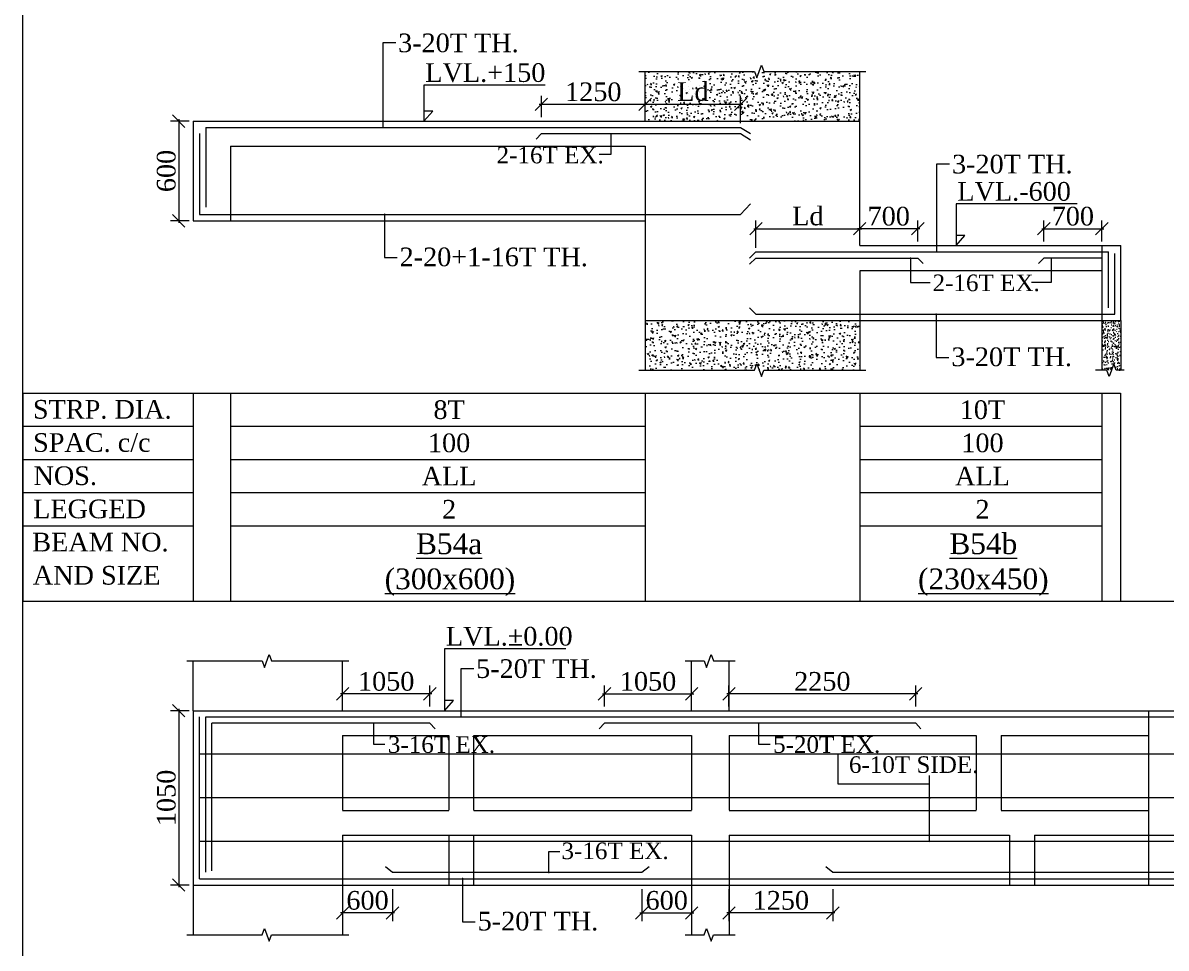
# Model space of a CAD drawing. Header units: millimetres. Extents: x 9781889 to 10654170, y -7832723 to -7608561.
# Drawn here: x 10144128 to 10157903, y -7791749 to -7780598 of the extents above; entities that cross this region are included whole.
import ezdxf
from ezdxf.enums import TextEntityAlignment as Align

# ---------------------------------------------------------------- set-up
doc = ezdxf.new("R2010")
doc.units = ezdxf.units.MM
doc.header["$LTSCALE"] = 10
doc.header["$PDMODE"] = 3
doc.linetypes.add('HIDDEN', pattern=[0.375, 0.25, -0.125])
for name, color, linetype, lineweight in [('LVL', 3, 'Continuous', 0), ('S-CUT OUT LINE', 9, 'Continuous', 0), ('S-DIM L.S.', 7, 'Continuous', 0), ('S-HATCH', 8, 'Continuous', 0), ('S-L.S.SECTION', 5, 'Continuous', 0), ('S-L.S.SLAB LINE', 252, 'HIDDEN', 0), ('S-L.S.STEEL', 1, 'Continuous', 9), ('S-L.S.STEEL 1', 6, 'Continuous', 0), ('S-SECTION MARK', 7, 'Continuous', 0), ('S-SHEET', 251, 'Continuous', 0), ('S-TEXT', 7, 'Continuous', 0), ('S-TEXT L.S. BEAM NO.', 30, 'Continuous', 0), ('S-TEXT. L.S.', 7, 'Continuous', 0)]:
    doc.layers.add(name, color=color, linetype=linetype, lineweight=lineweight)
doc.styles.add('135', font='arial.ttf', dxfattribs={"width": 0.8, "height": 135})
doc.styles.get("Standard").update_dxf_attribs({"font": 'arial.ttf'})
doc.styles.add('TEXT', font='times.ttf')
doc.dimstyles.new('75', dxfattribs={"dimtxt": 135, "dimasz": 90, "dimexe": 0.1, "dimexo": 0.03, "dimgap": 0.09, "dimtad": 1, "dimdec": 0, "dimzin": 0, "dimdsep": 46, "dimtxsty": '135', "dimblk": 'ARCHTICK', "dimcen": 0.09, "dimclrd": 256, "dimclre": 256, "dimclrt": 256, "dimadec": 0, "dimazin": 0, "dimtfac": 1, "dimtdec": 0, "dimtofl": 0, "dimtmove": 1, "dimatfit": 3, "dimldrblk": 'DOTSMALL', "dimfxl": 1, "dimtolj": 1, "dimtzin": 0, "dimlwd": -1, "dimlwe": -1, "dimarcsym": 0})
doc.dimstyles.new('SETU_1', dxfattribs={"dimtxt": 200, "dimasz": 150, "dimexe": 100, "dimexo": 50, "dimgap": 35, "dimtad": 1, "dimdec": 0, "dimzin": 0, "dimdsep": 46, "dimtxsty": 'Standard', "dimblk": 'OBLIQUE', "dimcen": 150, "dimdle": 25, "dimclrd": 256, "dimclre": 7, "dimclrt": 256, "dimadec": 0, "dimazin": 0, "dimtfac": 1, "dimtdec": 0, "dimtofl": 0, "dimtmove": 1, "dimatfit": 3, "dimfxl": 1, "dimtolj": 1, "dimtzin": 0, "dimlwd": -1, "dimlwe": 5, "dimarcsym": 1})

# ---------------------------------------------------------------- blocks, each defined once
blk = doc.blocks.new('_ArchTick')
at = {"color": 0, "linetype": 'ByBlock', "const_width": 0.15}
blk.add_lwpolyline([(-0.5, -0.5), (0.5, 0.5)], dxfattribs=at)
blk = doc.blocks.new('_Oblique')
at = {"color": 0, "linetype": 'ByBlock', "lineweight": -2}
blk.add_line((-0.5, -0.5), (0.5, 0.5), dxfattribs=at)
blk = doc.blocks.new('*D557')
at = {"layer": 'Defpoints', "color": 0, "transparency": 16777216}
for p in [(10154211, -7783079), (10154211, -7783283, 0), (10154911, -7783283, 0)]:
    blk.add_point(p, dxfattribs=at)
at = {"layer": 'S-DIM L.S.', "color": 7, "lineweight": 5, "transparency": 16777216}
for p, q in [((10154211, -7783233), (10154211, -7782979)), ((10154911, -7783233), (10154911, -7782979))]:
    blk.add_line(p, q, dxfattribs=at)
at = {"layer": 'S-DIM L.S.', "transparency": 16777216}
blk.add_line((10154936, -7783079), (10154186, -7783079), dxfattribs=at)
at = {"layer": 'S-DIM L.S.', "transparency": 16777216, "xscale": 150, "yscale": 150, "zscale": 150, "rotation": 180}
blk.add_blockref('_Oblique', (10154211, -7783079), dxfattribs=at)
at = {"layer": 'S-DIM L.S.', "transparency": 16777216, "xscale": 150, "yscale": 150, "zscale": 150}
blk.add_blockref('_Oblique', (10154911, -7783079), dxfattribs=at)
at = {"layer": 'S-DIM L.S.', "transparency": 16777216, "insert": (10154561, -7782929), "char_height": 225, "attachment_point": 5, "style": 'TEXT'}
blk.add_mtext('\\A1;700', dxfattribs=at)
blk = doc.blocks.new('*D558')
at = {"layer": 'Defpoints', "color": 0, "transparency": 16777216}
for p in [(10151626, -7781579), (10150376, -7781783, 0), (10151626, -7781783, 0)]:
    blk.add_point(p, dxfattribs=at)
at = {"layer": 'S-DIM L.S.', "transparency": 16777216}
blk.add_line((10150351, -7781579), (10151651, -7781579), dxfattribs=at)
at = {"layer": 'S-DIM L.S.', "color": 7, "lineweight": 5, "transparency": 16777216}
for p, q in [((10150376, -7781733), (10150376, -7781479)), ((10151626, -7781733), (10151626, -7781479))]:
    blk.add_line(p, q, dxfattribs=at)
at = {"layer": 'S-DIM L.S.', "transparency": 16777216, "xscale": 150, "yscale": 150, "zscale": 150, "rotation": 180}
blk.add_blockref('_Oblique', (10150376, -7781579), dxfattribs=at)
at = {"layer": 'S-DIM L.S.', "transparency": 16777216, "xscale": 150, "yscale": 150, "zscale": 150}
blk.add_blockref('_Oblique', (10151626, -7781579), dxfattribs=at)
at = {"layer": 'S-DIM L.S.', "transparency": 16777216, "insert": (10151001, -7781430), "char_height": 225, "attachment_point": 5, "style": 'TEXT'}
blk.add_mtext('\\A1;1250', dxfattribs=at)
blk = doc.blocks.new('*D559')
at = {"layer": 'Defpoints', "color": 0, "transparency": 16777216}
for p in [(10146181, -7781783), (10146006, -7782983), (10146181, -7782983)]:
    blk.add_point(p, dxfattribs=at)
at = {"layer": 'S-DIM L.S.', "color": 7, "lineweight": 5, "transparency": 16777216}
for p, q in [((10146131, -7781783), (10145906, -7781783)), ((10146131, -7782983), (10145906, -7782983))]:
    blk.add_line(p, q, dxfattribs=at)
at = {"layer": 'S-DIM L.S.', "transparency": 16777216}
blk.add_line((10146006, -7781758), (10146006, -7783008), dxfattribs=at)
at = {"layer": 'S-DIM L.S.', "transparency": 16777216, "xscale": 150, "yscale": 150, "zscale": 150}
for p, rotation in [((10146006, -7781783), 90), ((10146006, -7782983), 270)]:
    blk.add_blockref('_Oblique', p, dxfattribs=dict(at, rotation=rotation))
at = {"layer": 'S-DIM L.S.', "transparency": 16777216, "insert": (10145857, -7782383), "char_height": 225, "attachment_point": 5, "rotation": 90, "style": 'TEXT'}
blk.add_mtext('\\A1;600', dxfattribs=at)
blk = doc.blocks.new('*D577')
at = {"layer": 'Defpoints', "color": 0, "transparency": 16777216}
for p in [(10146181, -7788888), (10146006, -7790988), (10146181, -7790988)]:
    blk.add_point(p, dxfattribs=at)
at = {"layer": 'S-DIM L.S.', "color": 7, "lineweight": 5, "transparency": 16777216}
for p, q in [((10146131, -7788888), (10145906, -7788888)), ((10146131, -7790988), (10145906, -7790988))]:
    blk.add_line(p, q, dxfattribs=at)
at = {"layer": 'S-DIM L.S.', "transparency": 16777216}
blk.add_line((10146006, -7788863), (10146006, -7791013), dxfattribs=at)
at = {"layer": 'S-DIM L.S.', "transparency": 16777216, "xscale": 150, "yscale": 150, "zscale": 150}
for p, rotation in [((10146006, -7788888), 90), ((10146006, -7790988), 270)]:
    blk.add_blockref('_Oblique', p, dxfattribs=dict(at, rotation=rotation))
at = {"layer": 'S-DIM L.S.', "transparency": 16777216, "insert": (10145857, -7789938), "char_height": 225, "attachment_point": 5, "rotation": 90, "style": 'TEXT'}
blk.add_mtext('\\A1;1050', dxfattribs=at)
blk = doc.blocks.new('*D569')
at = {"layer": 'Defpoints', "color": 0, "transparency": 16777216}
for p in [(10147981, -7788684), (10147981, -7788888, 0), (10149031, -7788888, 0)]:
    blk.add_point(p, dxfattribs=at)
at = {"layer": 'S-DIM L.S.', "color": 7, "lineweight": 5, "transparency": 16777216}
for p, q in [((10147981, -7788838), (10147981, -7788584)), ((10149031, -7788838), (10149031, -7788584))]:
    blk.add_line(p, q, dxfattribs=at)
at = {"layer": 'S-DIM L.S.', "transparency": 16777216}
blk.add_line((10149056, -7788684), (10147956, -7788684), dxfattribs=at)
at = {"layer": 'S-DIM L.S.', "transparency": 16777216, "xscale": 150, "yscale": 150, "zscale": 150, "rotation": 180}
blk.add_blockref('_Oblique', (10147981, -7788684), dxfattribs=at)
at = {"layer": 'S-DIM L.S.', "transparency": 16777216, "xscale": 150, "yscale": 150, "zscale": 150}
blk.add_blockref('_Oblique', (10149031, -7788684), dxfattribs=at)
at = {"layer": 'S-DIM L.S.', "transparency": 16777216, "insert": (10148506, -7788535), "char_height": 225, "attachment_point": 5, "style": 'TEXT'}
blk.add_mtext('\\A1;1050', dxfattribs=at)
blk = doc.blocks.new('*D570')
at = {"layer": 'Defpoints', "color": 0, "transparency": 16777216}
for p in [(10151586, -7790988, 0), (10152186, -7790988, 0), (10152186, -7791324)]:
    blk.add_point(p, dxfattribs=at)
at = {"layer": 'S-DIM L.S.', "color": 7, "lineweight": 5, "transparency": 16777216}
for p, q in [((10151586, -7791038), (10151586, -7791424)), ((10152186, -7791038), (10152186, -7791424))]:
    blk.add_line(p, q, dxfattribs=at)
at = {"layer": 'S-DIM L.S.', "transparency": 16777216}
blk.add_line((10151561, -7791324), (10152211, -7791324), dxfattribs=at)
at = {"layer": 'S-DIM L.S.', "transparency": 16777216, "xscale": 150, "yscale": 150, "zscale": 150, "rotation": 180}
blk.add_blockref('_Oblique', (10151586, -7791324), dxfattribs=at)
at = {"layer": 'S-DIM L.S.', "transparency": 16777216, "xscale": 150, "yscale": 150, "zscale": 150}
blk.add_blockref('_Oblique', (10152186, -7791324), dxfattribs=at)
at = {"layer": 'S-DIM L.S.', "transparency": 16777216, "insert": (10151886, -7791174), "char_height": 225, "attachment_point": 5, "style": 'TEXT'}
blk.add_mtext('\\A1;600', dxfattribs=at)
blk = doc.blocks.new('*D571')
at = {"layer": 'Defpoints', "color": 0, "transparency": 16777216}
for p in [(10147981, -7790988, 0), (10148582, -7790988, 0), (10147981, -7791324)]:
    blk.add_point(p, dxfattribs=at)
at = {"layer": 'S-DIM L.S.', "color": 7, "lineweight": 5, "transparency": 16777216}
for p, q in [((10147981, -7791038), (10147981, -7791424)), ((10148582, -7791038), (10148582, -7791424))]:
    blk.add_line(p, q, dxfattribs=at)
at = {"layer": 'S-DIM L.S.', "transparency": 16777216}
blk.add_line((10148607, -7791324), (10147956, -7791324), dxfattribs=at)
at = {"layer": 'S-DIM L.S.', "transparency": 16777216, "xscale": 150, "yscale": 150, "zscale": 150, "rotation": 180}
blk.add_blockref('_Oblique', (10147981, -7791324), dxfattribs=at)
at = {"layer": 'S-DIM L.S.', "transparency": 16777216, "xscale": 150, "yscale": 150, "zscale": 150}
blk.add_blockref('_Oblique', (10148582, -7791324), dxfattribs=at)
at = {"layer": 'S-DIM L.S.', "transparency": 16777216, "insert": (10148281, -7791174), "char_height": 225, "attachment_point": 5, "style": 'TEXT'}
blk.add_mtext('\\A1;600', dxfattribs=at)
blk = doc.blocks.new('*D572')
at = {"layer": 'Defpoints', "color": 0, "transparency": 16777216}
for p in [(10152186, -7788684), (10151136, -7788888, 0), (10152186, -7788888, 0)]:
    blk.add_point(p, dxfattribs=at)
at = {"layer": 'S-DIM L.S.', "color": 7, "lineweight": 5, "transparency": 16777216}
for p, q in [((10151136, -7788838), (10151136, -7788584)), ((10152186, -7788838), (10152186, -7788584))]:
    blk.add_line(p, q, dxfattribs=at)
at = {"layer": 'S-DIM L.S.', "transparency": 16777216}
blk.add_line((10151111, -7788684), (10152211, -7788684), dxfattribs=at)
at = {"layer": 'S-DIM L.S.', "transparency": 16777216, "xscale": 150, "yscale": 150, "zscale": 150, "rotation": 180}
blk.add_blockref('_Oblique', (10151136, -7788684), dxfattribs=at)
at = {"layer": 'S-DIM L.S.', "transparency": 16777216, "xscale": 150, "yscale": 150, "zscale": 150}
blk.add_blockref('_Oblique', (10152186, -7788684), dxfattribs=at)
at = {"layer": 'S-DIM L.S.', "transparency": 16777216, "insert": (10151661, -7788535), "char_height": 225, "attachment_point": 5, "style": 'TEXT'}
blk.add_mtext('\\A1;1050', dxfattribs=at)
blk = doc.blocks.new('*D573')
at = {"layer": 'Defpoints', "color": 0, "transparency": 16777216}
for p in [(10152636, -7788684), (10152636, -7788888, 0), (10154886, -7788888, 0)]:
    blk.add_point(p, dxfattribs=at)
at = {"layer": 'S-DIM L.S.', "color": 7, "lineweight": 5, "transparency": 16777216}
for p, q in [((10152636, -7788838), (10152636, -7788584)), ((10154886, -7788838), (10154886, -7788584))]:
    blk.add_line(p, q, dxfattribs=at)
at = {"layer": 'S-DIM L.S.', "transparency": 16777216}
blk.add_line((10154911, -7788684), (10152611, -7788684), dxfattribs=at)
at = {"layer": 'S-DIM L.S.', "transparency": 16777216, "xscale": 150, "yscale": 150, "zscale": 150, "rotation": 180}
blk.add_blockref('_Oblique', (10152636, -7788684), dxfattribs=at)
at = {"layer": 'S-DIM L.S.', "transparency": 16777216, "xscale": 150, "yscale": 150, "zscale": 150}
blk.add_blockref('_Oblique', (10154886, -7788684), dxfattribs=at)
at = {"layer": 'S-DIM L.S.', "transparency": 16777216, "insert": (10153761, -7788535), "char_height": 225, "attachment_point": 5, "style": 'TEXT'}
blk.add_mtext('\\A1;2250', dxfattribs=at)
blk = doc.blocks.new('*D576')
at = {"layer": 'Defpoints', "color": 0, "transparency": 16777216}
for p in [(10152636, -7790988, 0), (10153887, -7790988, 0), (10152636, -7791324)]:
    blk.add_point(p, dxfattribs=at)
at = {"layer": 'S-DIM L.S.', "color": 7, "lineweight": 5, "transparency": 16777216}
for p, q in [((10152636, -7791038), (10152636, -7791424)), ((10153887, -7791038), (10153887, -7791424))]:
    blk.add_line(p, q, dxfattribs=at)
at = {"layer": 'S-DIM L.S.', "transparency": 16777216}
blk.add_line((10153912, -7791324), (10152611, -7791324), dxfattribs=at)
at = {"layer": 'S-DIM L.S.', "transparency": 16777216, "xscale": 150, "yscale": 150, "zscale": 150, "rotation": 180}
blk.add_blockref('_Oblique', (10152636, -7791324), dxfattribs=at)
at = {"layer": 'S-DIM L.S.', "transparency": 16777216, "xscale": 150, "yscale": 150, "zscale": 150}
blk.add_blockref('_Oblique', (10153887, -7791324), dxfattribs=at)
at = {"layer": 'S-DIM L.S.', "transparency": 16777216, "insert": (10153261, -7791174), "char_height": 225, "attachment_point": 5, "style": 'TEXT'}
blk.add_mtext('\\A1;1250', dxfattribs=at)
blk = doc.blocks.new('*D1322')
at = {"layer": 'Defpoints', "color": 0, "transparency": 16777216}
for p in [(10157129, -7783079), (10156429, -7783283, 0), (10157129, -7783283, 0)]:
    blk.add_point(p, dxfattribs=at)
at = {"layer": 'S-DIM L.S.', "color": 7, "lineweight": 5, "transparency": 16777216}
for p, q in [((10156429, -7783233), (10156429, -7782979)), ((10157129, -7783233), (10157129, -7782979))]:
    blk.add_line(p, q, dxfattribs=at)
at = {"layer": 'S-DIM L.S.', "transparency": 16777216}
blk.add_line((10156404, -7783079), (10157154, -7783079), dxfattribs=at)
at = {"layer": 'S-DIM L.S.', "transparency": 16777216, "xscale": 150, "yscale": 150, "zscale": 150, "rotation": 180}
blk.add_blockref('_Oblique', (10156429, -7783079), dxfattribs=at)
at = {"layer": 'S-DIM L.S.', "transparency": 16777216, "xscale": 150, "yscale": 150, "zscale": 150}
blk.add_blockref('_Oblique', (10157129, -7783079), dxfattribs=at)
at = {"layer": 'S-DIM L.S.', "transparency": 16777216, "insert": (10156779, -7782929), "char_height": 225, "attachment_point": 5, "style": 'TEXT'}
blk.add_mtext('\\A1;700', dxfattribs=at)
blk = doc.blocks.new('*D1339')
at = {"layer": 'Defpoints', "color": 0, "transparency": 16777216}
for p in [(10154211, -7783079), (10152961, -7783358, 0), (10154211, -7783283, 0)]:
    blk.add_point(p, dxfattribs=at)
at = {"layer": 'S-DIM L.S.', "color": 7, "lineweight": 5, "transparency": 16777216}
for p, q in [((10152961, -7783308), (10152961, -7782979)), ((10154211, -7783233), (10154211, -7782979))]:
    blk.add_line(p, q, dxfattribs=at)
at = {"layer": 'S-DIM L.S.', "transparency": 16777216}
blk.add_line((10152936, -7783079), (10154236, -7783079), dxfattribs=at)
at = {"layer": 'S-DIM L.S.', "transparency": 16777216, "xscale": 150, "yscale": 150, "zscale": 150, "rotation": 180}
blk.add_blockref('_Oblique', (10152961, -7783079), dxfattribs=at)
at = {"layer": 'S-DIM L.S.', "transparency": 16777216, "xscale": 150, "yscale": 150, "zscale": 150}
blk.add_blockref('_Oblique', (10154211, -7783079), dxfattribs=at)
at = {"layer": 'S-DIM L.S.', "transparency": 16777216, "insert": (10153586, -7782927), "char_height": 225, "attachment_point": 5, "style": 'TEXT'}
blk.add_mtext('\\A1;Ld', dxfattribs=at)
blk = doc.blocks.new('*D1340')
at = {"layer": 'Defpoints', "color": 0, "transparency": 16777216}
for p in [(10152776, -7781579), (10151626, -7781827, 0), (10152776, -7781858, 0)]:
    blk.add_point(p, dxfattribs=at)
at = {"layer": 'S-DIM L.S.', "transparency": 16777216}
blk.add_line((10151601, -7781579), (10152801, -7781579), dxfattribs=at)
at = {"layer": 'S-DIM L.S.', "color": 7, "lineweight": 5, "transparency": 16777216}
for p, q in [((10151626, -7781777), (10151626, -7781479)), ((10152776, -7781808), (10152776, -7781479))]:
    blk.add_line(p, q, dxfattribs=at)
at = {"layer": 'S-DIM L.S.', "transparency": 16777216, "xscale": 150, "yscale": 150, "zscale": 150, "rotation": 180}
blk.add_blockref('_Oblique', (10151626, -7781579), dxfattribs=at)
at = {"layer": 'S-DIM L.S.', "transparency": 16777216, "xscale": 150, "yscale": 150, "zscale": 150}
blk.add_blockref('_Oblique', (10152776, -7781579), dxfattribs=at)
at = {"layer": 'S-DIM L.S.', "transparency": 16777216, "insert": (10152201, -7781427), "char_height": 225, "attachment_point": 5, "style": 'TEXT'}
blk.add_mtext('\\A1;Ld', dxfattribs=at)

msp = doc.modelspace()

# ---------------------------------------------------------------- hatches: boundary and pattern name
at = {"layer": 'S-HATCH', "linetype": 'ByBlock'}
h = msp.add_hatch(dxfattribs=at)
h.set_pattern_fill('AR-CONC', color=256)
h.set_pattern_definition([(50, (51353.72, 43243.6), (182.184669, -15.9390855), [19.05, -209.55]), (355, (51353.72, 43243.6), (-35.2434214, 191.0568452), [15.24, -167.6405842]), (100.4514447, (51368.9, 43242.27), (146.941247, 175.117752), [16.1900088, -178.0902446]), (46.1842, (51353.72, 43294.4), (271.079041, -42.042328), [28.575, -314.325]), (96.6355576, (51376.3, 43290.9), (237.404134, 247.4261246), [24.285023, -267.135608]), (351.1841512, (51353.72, 43294.4), (237.404134, 247.4261246), [22.859967, -251.459732]), (21, (51379.12, 43281.7), (151.6143913, -102.2651982), [19.05, -209.55]), (326, (51379.12, 43281.7), (61.8020283, 184.187966), [15.24, -167.64]), (71.451445, (51391.75, 43273.18), (213.4164193, 81.922769), [16.1900088, -178.0899376]), (37.5, (51353.72, 43243.6), (3.08860325, 84.55503887), [0, -165.608, 0, -170.18, 0, -168.275]), (7.5, (51353.72, 43243.6), (66.8196625, 100.1805748), [0, -97.028, 0, -161.798, 0, -64.135]), (327.5, (51297.075, 43243.6), (135.59059517, -5.728744), [0, -63.5, 0, -198.12, 0, -262.89]), (317.5, (51271.67, 43243.6), (148.1291814, 25.426491), [0, -82.55, 0, -131.572, 0, -186.69])])
h.paths.add_polyline_path([(10152972, -7781259.8), (10152944, -7781182.9), (10151626.3, -7781182.9), (10151626.3, -7781782.9), (10154211.3, -7781782.9), (10154211.3, -7781182.9), (10153055.9, -7781182.9), (10153027.9, -7781106.1)])
h = msp.add_hatch(dxfattribs=at)
h.set_pattern_fill('AR-CONC', color=256)
h.set_pattern_definition([(50, (51353.72, 42043.6), (182.184669, -15.9390855), [19.05, -209.55]), (355, (51353.72, 42043.6), (-35.2434214, 191.0568452), [15.24, -167.6405842]), (100.4514447, (51368.9, 42042.27), (146.941247, 175.117752), [16.1900088, -178.0902446]), (46.1842, (51353.72, 42094.4), (271.079041, -42.042328), [28.575, -314.325]), (96.6355576, (51376.3, 42090.9), (237.404134, 247.4261246), [24.285023, -267.135608]), (351.1841512, (51353.72, 42094.4), (237.404134, 247.4261246), [22.859967, -251.459732]), (21, (51379.12, 42081.7), (151.6143913, -102.2651982), [19.05, -209.55]), (326, (51379.12, 42081.7), (61.8020283, 184.187966), [15.24, -167.64]), (71.451445, (51391.75, 42073.18), (213.4164193, 81.922769), [16.1900088, -178.0899376]), (37.5, (51353.72, 42043.6), (3.08860325, 84.55503887), [0, -165.608, 0, -170.18, 0, -168.275]), (7.5, (51353.72, 42043.6), (66.8196625, 100.1805748), [0, -97.028, 0, -161.798, 0, -64.135]), (327.5, (51297.075, 42043.6), (135.59059517, -5.728744), [0, -63.5, 0, -198.12, 0, -262.89]), (317.5, (51271.67, 42043.6), (148.1291814, 25.426491), [0, -82.55, 0, -131.572, 0, -186.69])])
h.paths.add_polyline_path([(10151626.3, -7784182.9), (10151626.3, -7784782.9), (10152944, -7784782.9), (10152972, -7784706.1), (10153027.9, -7784859.8), (10153055.9, -7784782.9), (10154211.3, -7784782.9), (10154211.3, -7784182.9)])
at = {"layer": 'S-HATCH'}
h = msp.add_hatch(dxfattribs=at)
h.set_pattern_fill('AR-CONC', color=256, scale=0.5)
h.set_pattern_definition([(50, (362823.51, -55565.79), (91.0923345, -7.96954277), [9.525, -104.775]), (355, (362823.51, -55565.79), (-17.6217107, 95.5284226), [7.62, -83.8202921]), (100.4514447, (362831.1, -55566.45), (73.47062355, 87.55887596), [8.0950044, -89.0451223]), (46.1842, (362823.51, -55540.39), (135.5395204, -21.021164), [14.2875, -157.1625]), (96.6355576, (362834.8, -55542.14), (118.702067, 123.7130623), [12.1425116, -133.5678041]), (351.1841512, (362823.51, -55540.39), (118.702067, 123.7130623), [11.4299835, -125.729866]), (21, (362836.21, -55546.74), (75.80719563, -51.1325991), [9.525, -104.775]), (326, (362836.21, -55546.74), (30.9010142, 92.09398306), [7.62, -83.82]), (71.451445, (362842.53, -55551), (106.70820964, 40.96138444), [8.0950044, -89.0449688]), (37.5, (362823.51, -55565.79), (1.544301625, 42.27751944), [0, -82.804, 0, -85.09, 0, -84.1375]), (7.5, (362823.51, -55565.79), (33.40983126, 50.09028741), [0, -48.514, 0, -80.899, 0, -32.0675]), (327.5, (362795.19, -55565.79), (67.79529758, -2.864372), [0, -31.75, 0, -99.06, 0, -131.445]), (317.5, (362782.49, -55565.79), (74.0645907, 12.71324552), [0, -41.275, 0, -65.786, 0, -93.345])])
h.paths.add_polyline_path([(10157128.9, -7784782.9), (10157244.7, -7784782.9), (10157272.7, -7784706.1), (10157300.6, -7784782.9), (10157358.9, -7784782.9), (10157358.9, -7784182.9), (10157128.9, -7784182.9)])

# ---------------------------------------------------------------- linework, layer by layer
at = {"layer": 'LVL', "linetype": 'Continuous', "elevation": 0}
for points in [[(10150422.4, -7781347.9), (10148961.1, -7781347.9), (10148961.1, -7781782.9), (10149069.3, -7781660.8), (10148961.1, -7781660.8)], [(10156832.6, -7782779.5), (10155371.4, -7782779.5), (10155371.4, -7783282.9), (10155479.5, -7783160.8), (10155371.4, -7783160.8)], [(10150670.9, -7788140.8), (10149209.7, -7788140.8), (10149209.7, -7788887.9), (10149317.8, -7788765.8), (10149209.7, -7788765.8)]]:
    msp.add_lwpolyline(points, dxfattribs=at)
at = {"layer": 'S-CUT OUT LINE', "color": 5, "elevation": 0}
for points in [[(10151548, -7781182.9), (10152944, -7781182.9), (10152972, -7781259.8), (10153027.9, -7781106.1), (10153055.9, -7781182.9), (10154286.3, -7781182.9)], [(10151548, -7784782.9), (10152944, -7784782.9), (10152972, -7784706.1), (10153027.9, -7784859.8), (10153055.9, -7784782.9), (10154286.3, -7784782.9)], [(10146103.1, -7788287.9), (10147012.2, -7788287.9), (10147040.2, -7788364.7), (10147096.1, -7788211), (10147124.1, -7788287.9), (10148056.4, -7788287.9)], [(10152108.1, -7788287.9), (10152336.7, -7788287.9), (10152364.7, -7788364.7), (10152420.6, -7788211), (10152448.6, -7788287.9), (10152711.4, -7788287.9)], [(10146103.1, -7791587.9), (10147012.2, -7791587.9), (10147040.2, -7791511), (10147096.1, -7791664.7), (10147124.1, -7791587.9), (10148056.4, -7791587.9)], [(10152108.1, -7791587.9), (10152336.7, -7791587.9), (10152364.7, -7791511), (10152420.6, -7791664.7), (10152448.6, -7791587.9), (10152711.4, -7791587.9)]]:
    msp.add_lwpolyline(points, dxfattribs=at)
at = {"layer": 'S-CUT OUT LINE', "color": 1, "elevation": 0}
msp.add_lwpolyline([(10157398.3, -7784782.9), (10157300.6, -7784782.9), (10157272.7, -7784706.1), (10157216.7, -7784859.8), (10157188.8, -7784782.9), (10157053.9, -7784782.9)], dxfattribs=at)
at = {"layer": 'S-L.S.SECTION'}
for p, q in [((10151626.3, -7781782.9, 0), (10151626.3, -7781182.9, 0)), ((10154211.3, -7783282.9, 0), (10154211.3, -7781182.9, 0)), ((10146181.3, -7781782.9, 0), (10154211.3, -7781782.9, 0)), ((10146181.3, -7781782.9, 0), (10146181.3, -7782982.9, 0)), ((10146181.3, -7782982.9, 0), (10151626.3, -7782982.9, 0)), ((10151626.3, -7782982.9, 0), (10151626.3, -7784782.9, 0)), ((10154211.3, -7783282.9, 0), (10157358.9, -7783282.9, 0)), ((10157358.9, -7784182.9, 0), (10157358.9, -7783282.9, 0)), ((10157358.9, -7784182.9, 0), (10157358.9, -7783282.9, 0)), ((10151626.3, -7784182.9, 0), (10157354.8, -7784182.9, 0)), ((10154211.3, -7784182.9, 0), (10154211.3, -7784782.9, 0)), ((10146181.4, -7788887.9, 0), (10146181.4, -7788287.9, 0)), ((10147981.4, -7788887.9, 0), (10147981.4, -7788287.9, 0)), ((10152186.4, -7788887.9, 0), (10152186.4, -7788287.9, 0)), ((10152636.4, -7788887.9, 0), (10152636.4, -7788287.9, 0)), ((10146181.3, -7788887.9, 0), (10162096.3, -7788887.9, 0)), ((10146181.4, -7788887.9, 0), (10146181.4, -7790987.9, 0)), ((10146181.3, -7790987.9, 0), (10162096.3, -7790987.9, 0)), ((10146181.4, -7790987.9, 0), (10146181.4, -7791587.9, 0)), ((10147981.4, -7790987.9, 0), (10147981.4, -7791587.9, 0)), ((10152186.4, -7790987.9, 0), (10152186.4, -7791587.9, 0)), ((10152636.4, -7790987.9, 0), (10152636.4, -7791587.9, 0))]:
    msp.add_line(p, q, dxfattribs=at)
at = {"layer": 'S-L.S.SECTION', "color": 1}
for p, q in [((10157128.9, -7784182.9, 0), (10157128.9, -7784782.9, 0)), ((10157358.9, -7784182.9, 0), (10157358.9, -7784782.9, 0))]:
    msp.add_line(p, q, dxfattribs=at)
at = {"layer": 'S-L.S.SLAB LINE', "ltscale": 0.3}
for p, q in [((10146631.3, -7782082.9, 0), (10151626.3, -7782082.9, 0)), ((10146631.3, -7782082.9, 0), (10146631.3, -7782982.9, 0)), ((10151626.3, -7782082.9, 0), (10151626.3, -7782982.9, 0)), ((10157128.9, -7783282.9, 0), (10157128.9, -7784182.9, 0)), ((10157128.9, -7783282.9, 0), (10157128.9, -7784182.9, 0)), ((10157128.9, -7783282.9, 0), (10157128.9, -7784182.9, 0)), ((10154211.3, -7783582.9, 0), (10157128.9, -7783582.9, 0)), ((10154211.3, -7783582.9, 0), (10154211.3, -7784182.9, 0)), ((10157691.3, -7788887.9, 0), (10157691.3, -7790987.9, 0)), ((10146181.3, -7789187.9, 0), (10146181.4, -7789187.9, 0)), ((10147981.3, -7789187.9, 0), (10149258.8, -7789187.9, 0)), ((10147981.4, -7789187.9, 0), (10147981.4, -7790087.9, 0)), ((10149258.8, -7789187.9, 0), (10149258.8, -7790087.9, 0)), ((10149558.8, -7789187.9, 0), (10152186.3, -7789187.9, 0)), ((10149558.8, -7789187.9, 0), (10149558.8, -7790087.9, 0)), ((10152186.3, -7789187.9, 0), (10152186.3, -7790087.9, 0)), ((10152636.3, -7789187.9, 0), (10155616.3, -7789187.9, 0)), ((10152636.3, -7789187.9, 0), (10152636.3, -7790087.9, 0)), ((10155616.3, -7789187.9, 0), (10155616.3, -7790087.9, 0)), ((10155916.3, -7789187.9, 0), (10157691.3, -7789187.9, 0)), ((10155916.3, -7789187.9, 0), (10155916.3, -7790087.9, 0)), ((10147981.4, -7790087.9, 0), (10149258.8, -7790087.9, 0)), ((10149558.8, -7790087.9, 0), (10152186.3, -7790087.9, 0)), ((10152636.3, -7790087.9, 0), (10155616.3, -7790087.9, 0)), ((10155916.3, -7790087.9, 0), (10157691.3, -7790087.9, 0)), ((10147981.4, -7790387.9, 0), (10152186.3, -7790387.9, 0)), ((10147981.4, -7790387.9, 0), (10147981.4, -7790987.9, 0)), ((10149258.8, -7790387.9, 0), (10149258.8, -7790987.9, 0)), ((10149558.8, -7790387.9, 0), (10149558.8, -7790987.9, 0)), ((10152186.3, -7790387.9, 0), (10152186.3, -7790987.9, 0)), ((10152636.3, -7790387.9, 0), (10156016.3, -7790387.9, 0)), ((10152636.3, -7790387.9, 0), (10152636.3, -7790987.9, 0)), ((10156016.3, -7790387.9, 0), (10156016.3, -7790987.9, 0)), ((10156316.3, -7790387.9, 0), (10160006.3, -7790387.9, 0)), ((10156316.3, -7790387.9, 0), (10156316.3, -7790987.9, 0))]:
    msp.add_line(p, q, dxfattribs=at)
at = {"layer": 'S-L.S.STEEL'}
for p, q in [((10146331.3, -7781857.9, 0), (10146331.3, -7782817.5, 0)), ((10152776.3, -7781857.9, 0), (10152893.7, -7781932.9, 0)), ((10146256.3, -7781932.5, 0), (10146256.3, -7782907.9, 0)), ((10150376.3, -7781932.9, 0), (10150313.1, -7781999.8, 0)), ((10150376.3, -7781932.9, 0), (10152776.3, -7781932.9, 0)), ((10152776.3, -7781932.9, 0), (10152893.7, -7782007.9, 0)), ((10152776.3, -7782907.9, 0), (10152893.7, -7782778.1, 0)), ((10146256.3, -7782907.9, 0), (10152776.3, -7782907.9, 0)), ((10152961.3, -7783357.9, 0), (10152883.5, -7783432.9, 0)), ((10152961.3, -7783357.9, 0), (10157208.9, -7783357.9, 0)), ((10157208.9, -7784032.5, 0), (10157208.9, -7783357.9, 0)), ((10157283.9, -7784107.9, 0), (10157283.9, -7783379.1, 0)), ((10152961.3, -7783432.9, 0), (10152883.5, -7783507.9, 0)), ((10157133.9, -7784032.5, 0), (10157133.9, -7783432.9, 0)), ((10152961.3, -7784107.9, 0), (10152883.5, -7784032.9, 0)), ((10152961.3, -7784107.9, 0), (10157283.9, -7784107.9, 0)), ((10146256.3, -7790912.9, 0), (10146256.3, -7788962.9, 0)), ((10146331.3, -7788962.9, 0), (10162021.3, -7788962.9, 0)), ((10146331.3, -7790833.2, 0), (10146331.3, -7788962.9, 0)), ((10149031.5, -7789037.9, 0), (10146406.3, -7789037.9, 0)), ((10146406.3, -7790816.7, 0), (10146406.3, -7789037.9, 0)), ((10149031.5, -7789037.9, 0), (10149094.7, -7789104.7, 0)), ((10154886.4, -7789037.9, 0), (10154949.6, -7789104.7, 0)), ((10146256.3, -7790912.9, 0), (10161946.3, -7790912.9, 0))]:
    msp.add_line(p, q, dxfattribs=at)
at = {"layer": 'S-L.S.STEEL', "elevation": 0}
for points in [[(10151675.7, -7790769.6), (10151586.2, -7790837.9), (10148581.5, -7790837.9), (10148499.5, -7790767.1)], [(10160485.7, -7790769.6), (10160396.2, -7790837.9), (10153886.5, -7790837.9), (10153804.5, -7790767.1)]]:
    msp.add_lwpolyline(points, dxfattribs=at)
at = {"layer": 'S-L.S.STEEL'}
for points in [[(10146331.3, -7781857.9, 0), (10152776.3, -7781857.9, 0)], [(10152961.3, -7783432.9, 0), (10154911.3, -7783432.9, 0), (10154974.5, -7783499.8, 0)], [(10157133.9, -7783432.9, 0), (10156428.9, -7783432.9, 0), (10156365.7, -7783499.8, 0)], [(10154886.4, -7789037.9, 0), (10151136.4, -7789037.9, 0), (10151073.2, -7789104.7, 0)]]:
    msp.add_polyline3d(points, dxfattribs=at)
at = {"layer": 'S-L.S.STEEL 1'}
for p, q in [((10162021.3, -7789412.9, 0), (10146256.3, -7789412.9, 0)), ((10162021.3, -7789937.9, 0), (10146256.3, -7789937.9, 0)), ((10162021.3, -7790462.9, 0), (10146256.3, -7790462.9, 0))]:
    msp.add_line(p, q, dxfattribs=at)
at = {"layer": 'S-SHEET'}
for p, q in [((10144128.2, -7785059.6, 0), (10146181.3, -7785059.6, 0)), ((10144128.2, -7785059.6, 0), (10144128.2, -7787568.9, 0)), ((10146181.3, -7785059.6, 0), (10157354.8, -7785059.6, 0)), ((10146181.3, -7785059.6, 0), (10146181.3, -7787568.9, 0)), ((10146631.3, -7785059.6, 0), (10146631.3, -7787568.9, 0)), ((10151626.3, -7785059.6, 0), (10151626.3, -7787568.9, 0)), ((10154211.3, -7785059.6, 0), (10154211.3, -7787568.9, 0)), ((10157128.9, -7785059.6, 0), (10157128.9, -7787568.9, 0)), ((10157354.8, -7785059.6, 0), (10157354.8, -7787568.9, 0)), ((10144128.2, -7785459.6, 0), (10146181.3, -7785459.6, 0)), ((10146631.3, -7785459.6, 0), (10151626.3, -7785459.6, 0)), ((10154211.3, -7785459.6, 0), (10157128.9, -7785459.6, 0)), ((10144128.2, -7785859.6, 0), (10146181.3, -7785859.6, 0)), ((10146631.3, -7785859.6, 0), (10151626.3, -7785859.6, 0)), ((10154211.3, -7785859.6, 0), (10157128.9, -7785859.6, 0)), ((10144128.2, -7786259.6, 0), (10146181.3, -7786259.6, 0)), ((10146631.3, -7786259.6, 0), (10151626.3, -7786259.6, 0)), ((10154211.3, -7786259.6, 0), (10157128.9, -7786259.6, 0)), ((10144128.2, -7786659.6, 0), (10146181.3, -7786659.6, 0)), ((10146631.3, -7786659.6, 0), (10151626.3, -7786659.6, 0)), ((10154211.3, -7786659.6, 0), (10157128.9, -7786659.6, 0)), ((10144128.2, -7787568.9), (10195462.4, -7787568.9)), ((10144128.2, -7787568.9, 0), (10146181.3, -7787568.9, 0)), ((10146181.3, -7787568.9, 0), (10157354.8, -7787568.9, 0))]:
    msp.add_line(p, q, dxfattribs=at)
msp.add_lwpolyline([(10144128.2, -7760218.1), (10195462.4, -7760218.1), (10195462.4, -7801877.7), (10144128.2, -7801877.7)], close=True, dxfattribs=at)

# ---------------------------------------------------------------- texts
at = {"layer": 'LVL', "style": 'TEXT'}
for s, p in [('LVL.+150', (10148976.9, -7781309.5, 0)), ('LVL.-600', (10155387.2, -7782741.1, 0)), ('LVL.%%P0.00', (10149225.4, -7788102.4, 0))]:
    msp.add_text(s, height=225, dxfattribs=at).set_placement(p)
at = {"layer": 'S-L.S.STEEL 1', "style": 'TEXT'}
msp.add_text('6-10T SIDE.', height=200, dxfattribs=at).set_placement((10154081.2, -7789636.8, 0))
at = {"layer": 'S-TEXT', "style": 'TEXT'}
for s, p in [('STRP. DIA.', (10145085, -7785367.7, 0)), ('SPAC. c/c', (10144959.4, -7785767.7, 0)), ('NOS.', (10144638.9, -7786167.7, 0)), ('LEGGED', (10144931.5, -7786567.7, 0)), ('BEAM NO.', (10145062.7, -7786967.7, 0)), ('AND SIZE', (10145017.5, -7787367.7, 0))]:
    msp.add_text(s, height=225, dxfattribs=at).set_placement(p, align=Align.CENTER)
at = {"layer": 'S-TEXT', "linetype": 'ByBlock', "style": 'TEXT'}
for s, p in [('8T', (10149263.9, -7785259.6, 0)), ('10T', (10155690.2, -7785259.6, 0)), ('100', (10149263.9, -7785659.6, 0)), ('100', (10155690.2, -7785659.6, 0)), ('ALL', (10149263.9, -7786059.6, 0)), ('ALL', (10155690.2, -7786059.6, 0)), ('2', (10149263.9, -7786459.6, 0)), ('2', (10155690.2, -7786459.6, 0))]:
    msp.add_text(s, height=225, dxfattribs=at).set_placement(p, align=Align.MIDDLE_CENTER)
at = {"layer": 'S-TEXT L.S. BEAM NO.', "linetype": 'ByBlock', "style": 'TEXT'}
for s, p in [('%%UB54a', (10148865.1, -7787000.3, 0)), ('%%U(300x600)', (10148487.6, -7787423.3, 0))]:
    msp.add_text(s, height=250, dxfattribs=at).set_placement(p)
at = {"layer": 'S-TEXT L.S. BEAM NO.', "color": 15, "linetype": 'ByBlock', "style": 'TEXT'}
for s, p in [('%%UB54b', (10155291.4, -7787000.3, 0)), ('%%U(230x450)', (10154913.9, -7787423.3, 0))]:
    msp.add_text(s, height=250, dxfattribs=at).set_placement(p)
at = {"layer": 'S-TEXT. L.S.', "style": 'TEXT'}
for s, height, p in [('3-20T TH.', 225, (10148649.1, -7780951.4, 0)), ('2-16T EX.', 200, (10149835.9, -7782290.5, 0)), ('3-20T TH.', 225, (10155323, -7782412.5, 0)), ('2-20+1-16T TH.', 225, (10148667.4, -7783530.8, 0)), ('2-16T EX.', 200, (10155088.7, -7783831.2, 0)), ('3-20T TH.', 225, (10155315.6, -7784734.7, 0)), ('5-20T TH.', 225, (10149589.4, -7788492.3, 0)), ('3-16T EX.', 200, (10148525.9, -7789395.4, 0)), ('5-20T EX.', 200, (10153167.3, -7789395.4, 0)), ('3-16T EX.', 200, (10150617.8, -7790675.8, 0)), ('5-20T TH.', 225, (10149607.7, -7791535.7, 0))]:
    msp.add_text(s, height=height, dxfattribs=at).set_placement(p)

# ---------------------------------------------------------------- dimensions: what is measured, and where the dimension line sits
at = {"layer": 'S-DIM L.S.'}
for base, p1, p2, picture, middle in [((10151626.3, -7781579.1, 0), (10150376.3, -7781782.9, 0), (10151626.3, -7781782.9, 0), '*D558', (10151001.3, -7781429.7, 0)), ((10157128.9, -7783079.1, 0), (10156428.9, -7783282.9, 0), (10157128.9, -7783282.9, 0), '*D1322', (10156778.9, -7782929.3, 0)), ((10152186.4, -7788684, 0), (10151136.4, -7788887.9, 0), (10152186.4, -7788887.9, 0), '*D572', (10151661.4, -7788534.6, 0)), ((10152186.3, -7791323.9, 0), (10151586.2, -7790987.9, 0), (10152186.3, -7790987.9, 0), '*D570', (10151886.3, -7791174.5, 0))]:
    dim = msp.add_linear_dim(base=base, p1=p1, p2=p2, angle=180, dimstyle='SETU_1', override={"dimtxt": 225, "dimtxsty": 'TEXT'}, dxfattribs=at)
    dim.commit()
    dim.dimension.update_dxf_attribs({"geometry": picture, "text_midpoint": middle})
for base, p1, p2, picture, middle in [((10152776.3, -7781579.1, 0), (10151626.3, -7781827.3, 0), (10152776.3, -7781857.9, 0), '*D1340', (10152201.3, -7781426.5, 0)), ((10154211.3, -7783079.1, 0), (10152961.3, -7783357.9, 0), (10154211.3, -7783282.9, 0), '*D1339', (10153586.3, -7782926.5, 0))]:
    dim = msp.add_linear_dim(base=base, p1=p1, p2=p2, angle=180, text='Ld', dimstyle='SETU_1', override={"dimtxt": 225, "dimtxsty": 'TEXT'}, dxfattribs=at)
    dim.commit()
    dim.dimension.update_dxf_attribs({"geometry": picture, "text_midpoint": middle})
at = {"layer": 'S-DIM L.S.', "color": 7}
for base, p1, p2, picture, middle in [((10146006.2, -7782982.9, 0), (10146181.3, -7781782.9, 0), (10146181.3, -7782982.9, 0), '*D559', (10145856.7, -7782382.9, 0)), ((10146006.2, -7790987.9, 0), (10146181.3, -7788887.9, 0), (10146181.3, -7790987.9, 0), '*D577', (10145856.7, -7789937.9, 0))]:
    dim = msp.add_linear_dim(base=base, p1=p1, p2=p2, angle=90, dimstyle='SETU_1', override={"dimtxt": 225, "dimlfac": 0.5, "dimtxsty": 'TEXT'}, dxfattribs=at)
    dim.commit()
    dim.dimension.update_dxf_attribs({"geometry": picture, "text_midpoint": middle})
at = {"layer": 'S-DIM L.S.'}
for base, p1, p2, picture, middle in [((10154211.3, -7783079.1, 0), (10154911.3, -7783282.9, 0), (10154211.3, -7783282.9, 0), '*D557', (10154561.3, -7782929.3, 0)), ((10147981.5, -7788684, 0), (10149031.5, -7788887.9, 0), (10147981.5, -7788887.9, 0), '*D569', (10148506.5, -7788534.6, 0)), ((10152636.4, -7788684, 0), (10154886.4, -7788887.9, 0), (10152636.4, -7788887.9, 0), '*D573', (10153761.4, -7788534.6, 0)), ((10147981.4, -7791323.9, 0), (10148581.5, -7790987.9, 0), (10147981.4, -7790987.9, 0), '*D571', (10148281.4, -7791174.5, 0)), ((10152636.4, -7791323.9, 0), (10153886.5, -7790987.9, 0), (10152636.4, -7790987.9, 0), '*D576', (10153261.4, -7791174.5, 0))]:
    dim = msp.add_linear_dim(base=base, p1=p1, p2=p2, dimstyle='SETU_1', override={"dimtxt": 225, "dimtxsty": 'TEXT'}, dxfattribs=at)
    dim.commit()
    dim.dimension.update_dxf_attribs({"geometry": picture, "text_midpoint": middle})

# ---------------------------------------------------------------- leaders
at = {"layer": 'S-L.S.STEEL 1'}
for points in [[(10153946.5, -7789411.7, 0), (10153946.5, -7789768.2, 0), (10155053, -7789768.2, 0)], [(10155053, -7789944.4, 0), (10155053, -7789668.9, 0)], [(10155053, -7790462.5, 0), (10155053, -7789763, 0)]]:
    msp.add_leader(points, dimstyle='75', override={"dimasz": 75, "dimclrd": 6}, dxfattribs=at)
at = {"layer": 'S-SECTION MARK'}
for points in [[(10148467.4, -7781857.9, 0), (10148467.4, -7780836.3, 0), (10148620, -7780836.3, 0)], [(10151211.7, -7781932.9, 0), (10151211.7, -7782185.3, 0), (10151072.3, -7782185.3, 0)], [(10155141.4, -7783357.9, 0), (10155141.4, -7782297.3, 0), (10155293.9, -7782297.3, 0)], [(10148485.8, -7782904, 0), (10148485.8, -7783425.9, 0), (10148638.3, -7783425.9, 0)], [(10154823.4, -7783432.9, 0), (10154823.4, -7783726, 0), (10155060.6, -7783726, 0)], [(10156516.8, -7783432.9, 0), (10156516.8, -7783726, 0), (10156279.6, -7783726, 0)], [(10155133.9, -7784107.9, 0), (10155133.9, -7784629.9, 0), (10155286.5, -7784629.9, 0)], [(10149407.7, -7788962.9, 0), (10149407.7, -7788377.1, 0), (10149560.3, -7788377.1, 0)], [(10148351.9, -7789037.9, 0), (10148351.9, -7789290.2, 0), (10148491.2, -7789290.2, 0)], [(10152993.3, -7789037.9, 0), (10152993.3, -7789290.2, 0), (10153132.6, -7789290.2, 0)], [(10150463.9, -7790837.9, 0), (10150463.9, -7790585.5, 0), (10150599.3, -7790585.5, 0)], [(10149426, -7790908.9, 0), (10149426, -7791430.9, 0), (10149578.6, -7791430.9, 0)]]:
    msp.add_leader(points, dimstyle='75', override={"dimasz": 75}, dxfattribs=at)

doc.saveas('drawing.dxf')
